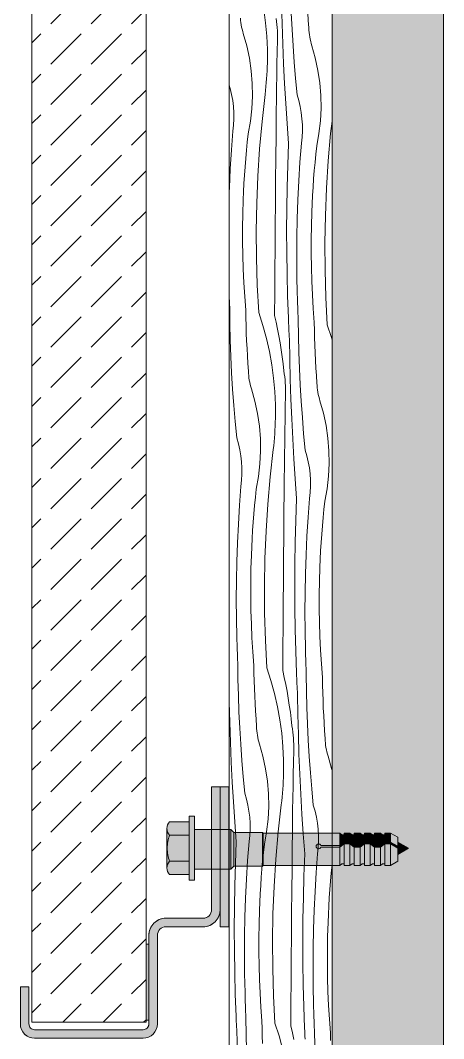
# Model space of a CAD drawing. Header units: millimetres. Extents: x -7826 to 55813, y 465 to 25965.
# Drawn here: x 20769 to 21510, y 6258 to 8039 of the extents above; entities that cross this region are included whole.
import ezdxf

# ---------------------------------------------------------------- set-up
doc = ezdxf.new("R2010")
doc.units = ezdxf.units.MM
for name, color, linetype, lineweight in [('2D - Ogolne2', 251, 'Continuous', 15), ('2D Drafting - General1', 7, 'Continuous', 13), ('2D Drafting - General102', 254, 'Continuous', 13), ('2D Drafting - General121', 255, 'Continuous', 0), ('2D Drafting - General2', 251, 'Continuous', 15), ('2D Drafting - General81', 251, 'Continuous', 20), ('2D Drafting - General82', 9, 'Continuous', 20)]:
    doc.layers.add(name, color=color, linetype=linetype, lineweight=lineweight)

# ---------------------------------------------------------------- blocks, each defined once
blk = doc.blocks.new('*X26')
at = {"layer": '2D Drafting - General81', "linetype": 'Continuous'}
for p, q in [((-77588.7, 56285.6), (-77589.6, 56320.5)), ((-77661.4, 56291.7), (-77661.8, 56295.6)), ((-77621, 56310.9), (-77617.9, 56287.5)), ((-77598.4, 56289.7), (-77599.1, 56295)), ((-77571.3, 56275.5), (-77572.6, 56304.1)), ((-77542.8, 56291.7), (-77543.6, 56305)), ((-77661, 56287.8), (-77661.4, 56291.7)), ((-77660.4, 56283.9), (-77661, 56287.8)), ((-77659.7, 56280), (-77660.4, 56283.9)), ((-77658.8, 56276.1), (-77659.7, 56280)), ((-77617.9, 56287.5), (-77615.7, 56264.1)), ((-77597.8, 56284.3), (-77598.4, 56289.7)), ((-77597.4, 56279), (-77597.8, 56284.3)), ((-77597, 56273.6), (-77597.4, 56279)), ((-77587.6, 56250.7), (-77588.7, 56285.6)), ((-77541.9, 56278.4), (-77542.8, 56291.7)), ((-77541.7, 56274.5), (-77541.9, 56278.4)), ((-77657.8, 56272.3), (-77658.8, 56276.1)), ((-77656.7, 56268.5), (-77657.8, 56272.3)), ((-77650.6, 56247.2), (-77656.7, 56268.5)), ((-77615.7, 56264.1), (-77614.6, 56240.6)), ((-77596.8, 56268.2), (-77597, 56273.6)), ((-77596.8, 56262.8), (-77596.8, 56268.2)), ((-77596.8, 56257.5), (-77596.8, 56262.8)), ((-77569.6, 56247), (-77571.3, 56275.5)), ((-77541.4, 56270.5), (-77541.7, 56274.5)), ((-77540.9, 56266.6), (-77541.4, 56270.5)), ((-77540.3, 56262.7), (-77540.9, 56266.6)), ((-77539.6, 56258.8), (-77540.3, 56262.7)), ((-77538.7, 56255), (-77539.6, 56258.8)), ((-77646, 56225.5), (-77650.6, 56247.2)), ((-77597.3, 56236.6), (-77596.8, 56257.5)), ((-77586.1, 56215.9), (-77587.6, 56250.7)), ((-77567.6, 56218.5), (-77569.6, 56247)), ((-77537.7, 56251.1), (-77538.7, 56255)), ((-77536.6, 56247.4), (-77537.7, 56251.1)), ((-77530.6, 56226), (-77536.6, 56247.4)), ((-77642.8, 56203.6), (-77646, 56225.5)), ((-77614.6, 56240.6), (-77614.6, 56217.1)), ((-77597.7, 56215.7), (-77597.3, 56236.6)), ((-77525.9, 56204.3), (-77530.6, 56226)), ((-77615, 56203.4), (-77614.8, 56210.2)), ((-77614.8, 56210.2), (-77614.6, 56217.1)), ((-77598.1, 56194.8), (-77597.7, 56215.7)), ((-77584.4, 56181), (-77586.1, 56215.9)), ((-77565.2, 56190), (-77567.6, 56218.5)), ((-77641, 56181.4), (-77642.8, 56203.6)), ((-77616.4, 56182.8), (-77615.8, 56189.7)), ((-77615.8, 56189.7), (-77615.4, 56196.5)), ((-77615.4, 56196.5), (-77615, 56203.4)), ((-77598.4, 56173.9), (-77598.1, 56194.8)), ((-77562.5, 56161.6), (-77565.2, 56190)), ((-77522.7, 56182.4), (-77525.9, 56204.3)), ((-77679.5, 56172.4), (-77681.3, 56178.6)), ((-77677.1, 56162), (-77679.5, 56172.4)), ((-77640.7, 56159.3), (-77641, 56181.4)), ((-77617.7, 56169.1), (-77617, 56176)), ((-77617, 56176), (-77616.4, 56182.8)), ((-77598.7, 56153), (-77598.4, 56173.9)), ((-77582.4, 56146.1), (-77584.4, 56181)), ((-77520.9, 56160.3), (-77522.7, 56182.4)), ((-77675.2, 56151.4), (-77677.1, 56162)), ((-77641.8, 56137.1), (-77640.7, 56159.3)), ((-77623.9, 56114.8), (-77618.5, 56162.3)), ((-77618.5, 56162.3), (-77617.7, 56169.1)), ((-77599, 56132.1), (-77598.7, 56153)), ((-77559.4, 56151.3), (-77562.5, 56161.6)), ((-77520.6, 56138.1), (-77520.9, 56160.3)), ((-77674, 56140.8), (-77675.2, 56151.4)), ((-77673.3, 56130.1), (-77674, 56140.8)), ((-77644.3, 56115.1), (-77641.8, 56137.1)), ((-77580.1, 56111.3), (-77582.4, 56146.1)), ((-77557, 56140.8), (-77559.4, 56151.3)), ((-77555.1, 56130.3), (-77557, 56140.8)), ((-77521.7, 56115.9), (-77520.6, 56138.1)), ((-77673.9, 56108.6), (-77673.3, 56119.4)), ((-77673.3, 56119.4), (-77673.3, 56130.1)), ((-77599.2, 56111.2), (-77599, 56132.1)), ((-77553.9, 56119.6), (-77555.1, 56130.3)), ((-77553.2, 56108.9), (-77553.9, 56119.6)), ((-77675, 56098), (-77673.9, 56108.6)), ((-77648.3, 56093.3), (-77644.3, 56115.1)), ((-77628.1, 56067.2), (-77623.9, 56114.8)), ((-77599.4, 56090.3), (-77599.2, 56111.2)), ((-77577.5, 56076.5), (-77580.1, 56111.3)), ((-77553.2, 56098.2), (-77553.2, 56108.9)), ((-77524.2, 56093.9), (-77521.7, 56115.9)), ((-77503.8, 56093.6), (-77501.3, 56115.5)), ((-77677.5, 56065), (-77675, 56098)), ((-77649.8, 56078.8), (-77648.3, 56093.3)), ((-77599.8, 56051), (-77599.4, 56090.3)), ((-77555, 56076.8), (-77553.8, 56087.5)), ((-77553.8, 56087.5), (-77553.2, 56098.2)), ((-77528.2, 56072.1), (-77524.2, 56093.9)), ((-77508, 56046), (-77503.8, 56093.6)), ((-77679.5, 56032), (-77677.5, 56065)), ((-77652.5, 56049.9), (-77651.2, 56064.4)), ((-77651.2, 56064.4), (-77649.8, 56078.8)), ((-77631.1, 56019.4), (-77628.1, 56067.2)), ((-77578.9, 56038.4), (-77577.5, 56076.5)), ((-77557.4, 56043.9), (-77555, 56076.8)), ((-77529.7, 56057.7), (-77528.2, 56072.1)), ((-77653.6, 56035.5), (-77652.5, 56049.9)), ((-77600.1, 56011.6), (-77599.8, 56051)), ((-77531.1, 56043.2), (-77529.7, 56057.7)), ((-77511.1, 55998.3), (-77508, 56046)), ((-77681.1, 55999), (-77679.5, 56032)), ((-77654.6, 56021), (-77653.6, 56035.5)), ((-77580, 56000.2), (-77578.9, 56038.4)), ((-77559.5, 56010.9), (-77557.4, 56043.9)), ((-77533.5, 56014.3), (-77532.4, 56028.8)), ((-77532.4, 56028.8), (-77531.1, 56043.2)), ((-77655.5, 56006.5), (-77654.6, 56021)), ((-77633.1, 55971.7), (-77631.1, 56019.4)), ((-77600.4, 55972.3), (-77600.1, 56011.6)), ((-77561, 55977.9), (-77559.5, 56010.9)), ((-77534.5, 55999.8), (-77533.5, 56014.3)), ((-77681.3, 55991.8), (-77681.1, 55999)), ((-77656.8, 55977.5), (-77656.2, 55992)), ((-77656.2, 55992), (-77655.5, 56006.5)), ((-77580.6, 55962.1), (-77580, 56000.2)), ((-77535.4, 55985.3), (-77534.5, 55999.8)), ((-77513, 55950.5), (-77511.1, 55998.3)), ((-77657.6, 55953.4), (-77656.8, 55977.5)), ((-77562.1, 55944.8), (-77561, 55977.9)), ((-77536.1, 55970.9), (-77535.4, 55985.3)), ((-77633.9, 55923.8), (-77633.1, 55971.7)), ((-77600.8, 55933), (-77600.4, 55972.3)), ((-77580.8, 55923.9), (-77580.6, 55962.1)), ((-77537.5, 55932.2), (-77536.8, 55956.4)), ((-77536.8, 55956.4), (-77536.1, 55970.9)), ((-77657.9, 55929.2), (-77657.6, 55953.4)), ((-77562.8, 55911.8), (-77562.1, 55944.8)), ((-77513.9, 55902.7), (-77513, 55950.5)), ((-77657.9, 55905.1), (-77657.9, 55929.2)), ((-77633.6, 55876), (-77633.9, 55923.8)), ((-77601.1, 55893.6), (-77600.8, 55933)), ((-77580.7, 55885.8), (-77580.8, 55923.9)), ((-77537.9, 55908.1), (-77537.5, 55932.2)), ((-77657.6, 55881), (-77657.9, 55905.1)), ((-77563, 55878.8), (-77562.8, 55911.8)), ((-77537.9, 55883.9), (-77537.9, 55908.1)), ((-77513.6, 55854.9), (-77513.9, 55902.7)), ((-77601.3, 55854.3), (-77601.1, 55893.6)), ((-77580.1, 55847.6), (-77580.7, 55885.8)), ((-77656.8, 55856.8), (-77657.6, 55881)), ((-77632.2, 55828.2), (-77633.6, 55876)), ((-77562.8, 55845.7), (-77563, 55878.8)), ((-77537.5, 55859.8), (-77537.9, 55883.9)), ((-77655.8, 55832.7), (-77656.8, 55856.8)), ((-77601.6, 55814.9), (-77601.3, 55854.3)), ((-77536.8, 55835.6), (-77537.5, 55859.8)), ((-77512.2, 55807.1), (-77513.6, 55854.9)), ((-77654.3, 55808.6), (-77655.8, 55832.7)), ((-77579.1, 55809.5), (-77580.1, 55847.6)), ((-77562.1, 55812.7), (-77562.8, 55845.7)), ((-77535.7, 55811.5), (-77536.8, 55835.6)), ((-77629.7, 55780.5), (-77632.2, 55828.2)), ((-77601.9, 55775.6), (-77601.6, 55814.9)), ((-77681.2, 55806.1), (-77681.3, 55808.5)), ((-77681, 55800.5), (-77681.2, 55806.1)), ((-77680.8, 55795), (-77681, 55800.5)), ((-77652.5, 55784.5), (-77654.3, 55808.6)), ((-77577.7, 55771.3), (-77579.1, 55809.5)), ((-77561.9, 55807.1), (-77562.1, 55812.7)), ((-77561.8, 55801.6), (-77561.9, 55807.1)), ((-77561.6, 55796), (-77561.8, 55801.6)), ((-77561.4, 55790.5), (-77561.6, 55796)), ((-77534.2, 55787.4), (-77535.7, 55811.5)), ((-77509.6, 55759.3), (-77512.2, 55807.1)), ((-77680.5, 55789.5), (-77680.8, 55795)), ((-77680.2, 55760.9), (-77680.5, 55789.5)), ((-77652.2, 55771.2), (-77652.5, 55784.5)), ((-77629.7, 55780.5), (-77622.4, 55758.1)), ((-77561.2, 55784.9), (-77561.4, 55790.5)), ((-77560.9, 55779.4), (-77561.2, 55784.9)), ((-77560.7, 55773.8), (-77560.9, 55779.4)), ((-77532.4, 55763.3), (-77534.2, 55787.4)), ((-77679.5, 55732.3), (-77680.2, 55760.9)), ((-77651.9, 55757.9), (-77652.2, 55771.2)), ((-77601.9, 55775.6), (-77599.2, 55763.6)), ((-77599.2, 55763.6), (-77596.6, 55751.6)), ((-77577.5, 55766.6), (-77577.7, 55771.3)), ((-77577.3, 55762), (-77577.5, 55766.6)), ((-77577.1, 55757.3), (-77577.3, 55762)), ((-77560.5, 55768.3), (-77560.7, 55773.8)), ((-77560.1, 55739.7), (-77560.5, 55768.3)), ((-77532.2, 55750), (-77532.4, 55763.3)), ((-77651.4, 55744.6), (-77651.9, 55757.9)), ((-77650.9, 55731.3), (-77651.4, 55744.6)), ((-77622.4, 55758.1), (-77616.2, 55735.4)), ((-77596.6, 55751.6), (-77594.3, 55739.6)), ((-77576.9, 55752.6), (-77577.1, 55757.3)), ((-77576.7, 55748), (-77576.9, 55752.6)), ((-77576.5, 55743.3), (-77576.7, 55748)), ((-77576.2, 55738.6), (-77576.5, 55743.3)), ((-77531.8, 55736.7), (-77532.2, 55750)), ((-77509.6, 55759.3), (-77502.4, 55736.9)), ((-77678.5, 55703.7), (-77679.5, 55732.3)), ((-77650.2, 55717.9), (-77650.9, 55731.3)), ((-77616.2, 55735.4), (-77611, 55712.5)), ((-77594.3, 55739.6), (-77592.2, 55727.5)), ((-77592.2, 55727.5), (-77590.3, 55715.3)), ((-77576, 55733.9), (-77576.2, 55738.6)), ((-77575.4, 55699), (-77576, 55733.9)), ((-77559.4, 55711.1), (-77560.1, 55739.7)), ((-77531.3, 55723.4), (-77531.8, 55736.7)), ((-77502.4, 55736.9), (-77501.3, 55733.1)), ((-77649.5, 55704.7), (-77650.2, 55717.9)), ((-77611, 55712.5), (-77606.8, 55689.3)), ((-77590.3, 55715.3), (-77588.5, 55703.2)), ((-77558.4, 55682.6), (-77559.4, 55711.1)), ((-77530.8, 55710.1), (-77531.3, 55723.4)), ((-77530.2, 55696.8), (-77530.8, 55710.1)), ((-77677.1, 55675.2), (-77678.5, 55703.7)), ((-77648.7, 55691.4), (-77649.5, 55704.7)), ((-77647.7, 55678.1), (-77648.7, 55691.4)), ((-77606.8, 55689.3), (-77603.6, 55666)), ((-77588.5, 55703.2), (-77587, 55691)), ((-77587, 55691), (-77585.7, 55678.8)), ((-77574.5, 55664.1), (-77575.4, 55699)), ((-77529.4, 55683.5), (-77530.2, 55696.8)), ((-77675.4, 55646.7), (-77677.1, 55675.2)), ((-77647.6, 55674.1), (-77647.7, 55678.1)), ((-77647.2, 55670.2), (-77647.6, 55674.1)), ((-77584.9, 55673.5), (-77585.7, 55678.8)), ((-77584.2, 55668.2), (-77584.9, 55673.5)), ((-77557.1, 55654), (-77558.4, 55682.6)), ((-77528.6, 55670.2), (-77529.4, 55683.5)), ((-77646.8, 55666.3), (-77647.2, 55670.2)), ((-77646.2, 55662.4), (-77646.8, 55666.3)), ((-77645.5, 55658.5), (-77646.2, 55662.4)), ((-77644.6, 55654.6), (-77645.5, 55658.5)), ((-77643.6, 55650.8), (-77644.6, 55654.6)), ((-77603.6, 55666), (-77601.5, 55642.6)), ((-77583.6, 55662.8), (-77584.2, 55668.2)), ((-77583.1, 55657.5), (-77583.6, 55662.8)), ((-77582.8, 55652.1), (-77583.1, 55657.5)), ((-77573.4, 55629.2), (-77574.5, 55664.1)), ((-77555.4, 55625.5), (-77557.1, 55654)), ((-77527.7, 55656.9), (-77528.6, 55670.2)), ((-77527.5, 55653), (-77527.7, 55656.9)), ((-77673.4, 55618.2), (-77675.4, 55646.7)), ((-77642.5, 55647), (-77643.6, 55650.8)), ((-77636.4, 55625.7), (-77642.5, 55647)), ((-77601.5, 55642.6), (-77600.4, 55619.1)), ((-77583.1, 55615.1), (-77582.6, 55636)), ((-77582.6, 55646.7), (-77582.8, 55652.1)), ((-77582.6, 55641.3), (-77582.6, 55646.7)), ((-77582.6, 55636), (-77582.6, 55641.3)), ((-77527.2, 55649), (-77527.5, 55653)), ((-77526.7, 55645.1), (-77527.2, 55649)), ((-77526.1, 55641.2), (-77526.7, 55645.1)), ((-77525.4, 55637.3), (-77526.1, 55641.2)), ((-77524.5, 55633.5), (-77525.4, 55637.3)), ((-77671, 55589.7), (-77673.4, 55618.2)), ((-77631.8, 55604), (-77636.4, 55625.7)), ((-77600.4, 55619.1), (-77600.4, 55595.6)), ((-77571.9, 55594.4), (-77573.4, 55629.2)), ((-77553.3, 55597), (-77555.4, 55625.5)), ((-77523.5, 55629.6), (-77524.5, 55633.5)), ((-77522.4, 55625.9), (-77523.5, 55629.6)), ((-77516.4, 55604.5), (-77522.4, 55625.9)), ((-77628.6, 55582), (-77631.8, 55604)), ((-77583.5, 55594.2), (-77583.1, 55615.1)), ((-77511.7, 55582.8), (-77516.4, 55604.5)), ((-77668.3, 55561.2), (-77671, 55589.7)), ((-77626.8, 55559.9), (-77628.6, 55582)), ((-77601.2, 55575), (-77600.8, 55581.9)), ((-77600.8, 55581.9), (-77600.6, 55588.7)), ((-77600.6, 55588.7), (-77600.4, 55595.6)), ((-77583.8, 55573.3), (-77583.5, 55594.2)), ((-77570.2, 55559.5), (-77571.9, 55594.4)), ((-77551, 55568.5), (-77553.3, 55597)), ((-77508.5, 55560.9), (-77511.7, 55582.8)), ((-77602.2, 55561.3), (-77601.6, 55568.1)), ((-77601.6, 55568.1), (-77601.2, 55575)), ((-77584.2, 55552.4), (-77583.8, 55573.3)), ((-77548.3, 55540), (-77551, 55568.5)), ((-77665.3, 55550.9), (-77668.3, 55561.2)), ((-77662.8, 55540.5), (-77665.3, 55550.9)), ((-77626.5, 55537.8), (-77626.8, 55559.9)), ((-77604.3, 55540.8), (-77603.5, 55547.6)), ((-77603.5, 55547.6), (-77602.8, 55554.5)), ((-77602.8, 55554.5), (-77602.2, 55561.3)), ((-77584.5, 55531.5), (-77584.2, 55552.4)), ((-77568.2, 55524.6), (-77570.2, 55559.5)), ((-77506.7, 55538.8), (-77508.5, 55560.9)), ((-77661, 55529.9), (-77662.8, 55540.5)), ((-77659.7, 55519.3), (-77661, 55529.9)), ((-77627.6, 55515.6), (-77626.5, 55537.8)), ((-77609.6, 55493.3), (-77604.3, 55540.8)), ((-77584.8, 55510.6), (-77584.5, 55531.5)), ((-77545.2, 55529.8), (-77548.3, 55540)), ((-77542.8, 55519.3), (-77545.2, 55529.8)), ((-77506.4, 55516.6), (-77506.7, 55538.8)), ((-77659.1, 55508.6), (-77659.7, 55519.3)), ((-77630.1, 55493.6), (-77627.6, 55515.6)), ((-77585, 55489.7), (-77584.8, 55510.6)), ((-77565.9, 55489.8), (-77568.2, 55524.6)), ((-77540.9, 55508.8), (-77542.8, 55519.3)), ((-77507.5, 55494.4), (-77506.4, 55516.6)), ((-77659.6, 55487.1), (-77659.1, 55497.8)), ((-77659.1, 55497.8), (-77659.1, 55508.6)), ((-77634.1, 55471.8), (-77630.1, 55493.6)), ((-77613.8, 55445.6), (-77609.6, 55493.3)), ((-77539.7, 55498.1), (-77540.9, 55508.8)), ((-77539, 55487.4), (-77539.7, 55498.1)), ((-77510, 55472.4), (-77507.5, 55494.4)), ((-77663.3, 55443.5), (-77660.8, 55476.5)), ((-77660.8, 55476.5), (-77659.6, 55487.1)), ((-77585.2, 55468.8), (-77585, 55489.7)), ((-77563.3, 55455), (-77565.9, 55489.8)), ((-77539.6, 55466), (-77539, 55476.7)), ((-77539, 55476.7), (-77539, 55487.4)), ((-77637, 55442.9), (-77635.6, 55457.3)), ((-77635.6, 55457.3), (-77634.1, 55471.8)), ((-77585.6, 55429.5), (-77585.2, 55468.8)), ((-77540.8, 55455.3), (-77539.6, 55466)), ((-77514, 55450.6), (-77510, 55472.4)), ((-77665.3, 55410.5), (-77663.3, 55443.5)), ((-77638.2, 55428.4), (-77637, 55442.9)), ((-77616.9, 55397.9), (-77613.8, 55445.6)), ((-77564.7, 55416.8), (-77563.3, 55455)), ((-77543.2, 55422.3), (-77540.8, 55455.3)), ((-77515.5, 55436.2), (-77514, 55450.6)), ((-77639.4, 55414), (-77638.2, 55428.4)), ((-77585.9, 55390.1), (-77585.6, 55429.5)), ((-77545.2, 55389.4), (-77543.2, 55422.3)), ((-77518.2, 55407.3), (-77516.9, 55421.7)), ((-77516.9, 55421.7), (-77515.5, 55436.2)), ((-77666.9, 55377.5), (-77665.3, 55410.5)), ((-77640.4, 55399.5), (-77639.4, 55414)), ((-77565.7, 55378.7), (-77564.7, 55416.8)), ((-77519.3, 55392.8), (-77518.2, 55407.3)), ((-77641.3, 55385), (-77640.4, 55399.5)), ((-77618.9, 55350.1), (-77616.9, 55397.9)), ((-77586.2, 55350.8), (-77585.9, 55390.1)), ((-77546.8, 55356.4), (-77545.2, 55389.4)), ((-77520.3, 55378.3), (-77519.3, 55392.8)), ((-77668, 55344.5), (-77666.9, 55377.5)), ((-77642.6, 55356), (-77642, 55370.5)), ((-77642, 55370.5), (-77641.3, 55385)), ((-77566.4, 55340.6), (-77565.7, 55378.7)), ((-77521.2, 55363.8), (-77520.3, 55378.3)), ((-77643.3, 55331.9), (-77642.6, 55356)), ((-77586.5, 55311.4), (-77586.2, 55350.8)), ((-77547.9, 55323.3), (-77546.8, 55356.4)), ((-77521.9, 55349.3), (-77521.2, 55363.8)), ((-77668.7, 55311.5), (-77668, 55344.5)), ((-77619.7, 55302.3), (-77618.9, 55350.1)), ((-77566.6, 55302.4), (-77566.4, 55340.6)), ((-77523.3, 55310.7), (-77522.5, 55334.8)), ((-77522.5, 55334.8), (-77521.9, 55349.3)), ((-77643.7, 55307.7), (-77643.3, 55331.9)), ((-77548.6, 55290.3), (-77547.9, 55323.3)), ((-77668.9, 55278.4), (-77668.7, 55311.5)), ((-77643.7, 55283.6), (-77643.7, 55307.7)), ((-77619.4, 55254.5), (-77619.7, 55302.3)), ((-77586.8, 55272.1), (-77586.5, 55311.4)), ((-77566.4, 55264.2), (-77566.6, 55302.4)), ((-77523.6, 55286.6), (-77523.3, 55310.7)), ((-77643.4, 55259.4), (-77643.7, 55283.6)), ((-77548.8, 55257.2), (-77548.6, 55290.3)), ((-77523.6, 55262.4), (-77523.6, 55286.6)), ((-77668.6, 55245.4), (-77668.9, 55278.4)), ((-77587.1, 55232.8), (-77586.8, 55272.1)), ((-77565.9, 55226.1), (-77566.4, 55264.2)), ((-77523.3, 55238.3), (-77523.6, 55262.4)), ((-77668, 55212.3), (-77668.6, 55245.4)), ((-77642.6, 55235.3), (-77643.4, 55259.4)), ((-77618, 55206.7), (-77619.4, 55254.5)), ((-77548.6, 55224.2), (-77548.8, 55257.2)), ((-77641.5, 55211.2), (-77642.6, 55235.3)), ((-77587.4, 55193.4), (-77587.1, 55232.8)), ((-77564.9, 55187.9), (-77565.9, 55226.1)), ((-77522.6, 55214.1), (-77523.3, 55238.3)), ((-77667.8, 55206.8), (-77668, 55212.3)), ((-77640.1, 55187.1), (-77641.5, 55211.2)), ((-77547.9, 55191.2), (-77548.6, 55224.2)), ((-77521.5, 55190), (-77522.6, 55214.1)), ((-77667.6, 55201.2), (-77667.8, 55206.8)), ((-77667.4, 55195.7), (-77667.6, 55201.2)), ((-77667.2, 55190.1), (-77667.4, 55195.7)), ((-77667, 55184.6), (-77667.2, 55190.1)), ((-77615.5, 55159), (-77618, 55206.7)), ((-77587.7, 55154.1), (-77587.4, 55193.4)), ((-77547.7, 55185.6), (-77547.9, 55191.2)), ((-77520, 55165.9), (-77521.5, 55190)), ((-77666.8, 55179), (-77667, 55184.6)), ((-77666.6, 55173.5), (-77666.8, 55179)), ((-77666.3, 55167.9), (-77666.6, 55173.5)), ((-77638.3, 55163), (-77640.1, 55187.1)), ((-77563.5, 55149.8), (-77564.9, 55187.9)), ((-77547.6, 55180.1), (-77547.7, 55185.6)), ((-77547.4, 55174.5), (-77547.6, 55180.1)), ((-77547.2, 55169), (-77547.4, 55174.5)), ((-77666, 55139.4), (-77666.3, 55167.9)), ((-77638, 55149.7), (-77638.3, 55163)), ((-77615.5, 55159), (-77608.2, 55136.6)), ((-77547, 55163.4), (-77547.2, 55169)), ((-77546.7, 55157.9), (-77547, 55163.4)), ((-77546.5, 55152.3), (-77546.7, 55157.9)), ((-77518.2, 55141.8), (-77520, 55165.9)), ((-77665.3, 55110.8), (-77666, 55139.4)), ((-77637.7, 55136.4), (-77638, 55149.7)), ((-77608.2, 55136.6), (-77602, 55113.9)), ((-77587.7, 55154.1), (-77584.9, 55142.1)), ((-77584.9, 55142.1), (-77582.4, 55130.1)), ((-77563.3, 55145.1), (-77563.5, 55149.8)), ((-77563.1, 55140.5), (-77563.3, 55145.1)), ((-77562.9, 55135.8), (-77563.1, 55140.5)), ((-77546.3, 55146.8), (-77546.5, 55152.3)), ((-77545.9, 55118.2), (-77546.3, 55146.8)), ((-77518, 55128.5), (-77518.2, 55141.8)), ((-77637.2, 55123.1), (-77637.7, 55136.4)), ((-77636.7, 55109.7), (-77637.2, 55123.1)), ((-77582.4, 55130.1), (-77580.1, 55118)), ((-77562.7, 55131.1), (-77562.9, 55135.8)), ((-77562.5, 55126.4), (-77562.7, 55131.1)), ((-77562.2, 55121.8), (-77562.5, 55126.4)), ((-77562, 55117.1), (-77562.2, 55121.8)), ((-77517.6, 55115.2), (-77518, 55128.5)), ((-77681.2, 55098.7), (-77681.3, 55103.5)), ((-77664.3, 55082.2), (-77665.3, 55110.8)), ((-77636, 55096.4), (-77636.7, 55109.7)), ((-77602, 55113.9), (-77596.8, 55091)), ((-77580.1, 55118), (-77578, 55106)), ((-77578, 55106), (-77576.1, 55093.8)), ((-77561.8, 55112.4), (-77562, 55117.1)), ((-77561.2, 55077.5), (-77561.8, 55112.4)), ((-77545.2, 55089.6), (-77545.9, 55118.2)), ((-77517.1, 55101.9), (-77517.6, 55115.2)), ((-77516.6, 55088.6), (-77517.1, 55101.9)), ((-77680.4, 55063.8), (-77681.2, 55098.7)), ((-77635.3, 55083.1), (-77636, 55096.4)), ((-77634.4, 55069.8), (-77635.3, 55083.1)), ((-77596.8, 55091), (-77592.6, 55067.8)), ((-77576.1, 55093.8), (-77574.3, 55081.7)), ((-77544.2, 55061.1), (-77545.2, 55089.6)), ((-77515.9, 55075.3), (-77516.6, 55088.6)), ((-77662.9, 55053.7), (-77664.3, 55082.2)), ((-77633.5, 55056.6), (-77634.4, 55069.8)), ((-77592.6, 55067.8), (-77589.4, 55044.5)), ((-77574.3, 55081.7), (-77572.8, 55069.5)), ((-77572.8, 55069.5), (-77571.5, 55057.3)), ((-77560.3, 55042.6), (-77561.2, 55077.5)), ((-77515.2, 55062), (-77515.9, 55075.3)), ((-77679.2, 55028.9), (-77680.4, 55063.8)), ((-77661.2, 55025.2), (-77662.9, 55053.7)), ((-77633.3, 55052.6), (-77633.5, 55056.6)), ((-77633, 55048.7), (-77633.3, 55052.6)), ((-77632.6, 55044.8), (-77633, 55048.7)), ((-77570.7, 55052), (-77571.5, 55057.3)), ((-77570, 55046.7), (-77570.7, 55052)), ((-77542.9, 55032.5), (-77544.2, 55061.1)), ((-77514.4, 55048.7), (-77515.2, 55062)), ((-77513.4, 55035.4), (-77514.4, 55048.7)), ((-77632, 55040.9), (-77632.6, 55044.8)), ((-77631.3, 55037), (-77632, 55040.9)), ((-77630.4, 55033.1), (-77631.3, 55037)), ((-77629.4, 55029.3), (-77630.4, 55033.1)), ((-77589.4, 55044.5), (-77587.3, 55021.1)), ((-77569.4, 55041.3), (-77570, 55046.7)), ((-77568.9, 55036), (-77569.4, 55041.3)), ((-77568.6, 55030.6), (-77568.9, 55036)), ((-77568.4, 55025.2), (-77568.6, 55030.6)), ((-77559.2, 55007.7), (-77560.3, 55042.6)), ((-77541.2, 55004), (-77542.9, 55032.5)), ((-77513.3, 55031.4), (-77513.4, 55035.4)), ((-77513, 55027.5), (-77513.3, 55031.4)), ((-77677.8, 54994), (-77679.2, 55028.9)), ((-77659.2, 54996.6), (-77661.2, 55025.2)), ((-77628.3, 55025.5), (-77629.4, 55029.3)), ((-77622.2, 55004.2), (-77628.3, 55025.5)), ((-77587.3, 55021.1), (-77586.2, 54997.6)), ((-77568.8, 54993.6), (-77568.4, 55014.4)), ((-77568.3, 55019.8), (-77568.4, 55025.2)), ((-77568.4, 55014.4), (-77568.3, 55019.8)), ((-77512.5, 55023.6), (-77513, 55027.5)), ((-77511.9, 55019.7), (-77512.5, 55023.6)), ((-77511.2, 55015.8), (-77511.9, 55019.7)), ((-77510.3, 55011.9), (-77511.2, 55015.8)), ((-77509.3, 55008.1), (-77510.3, 55011.9)), ((-77676, 54959.1), (-77677.8, 54994)), ((-77656.8, 54968.2), (-77659.2, 54996.6)), ((-77617.6, 54982.5), (-77622.2, 55004.2)), ((-77586.2, 54997.6), (-77586.2, 54974.1)), ((-77557.7, 54972.8), (-77559.2, 55007.7)), ((-77539.1, 54975.5), (-77541.2, 55004)), ((-77508.2, 55004.3), (-77509.3, 55008.1)), ((-77502.2, 54983), (-77508.2, 55004.3)), ((-77614.4, 54960.5), (-77617.6, 54982.5)), ((-77569.3, 54972.7), (-77568.8, 54993.6)), ((-77501.3, 54979.1), (-77502.2, 54983)), ((-77674, 54924.3), (-77676, 54959.1)), ((-77654.1, 54939.7), (-77656.8, 54968.2)), ((-77612.6, 54938.4), (-77614.4, 54960.5)), ((-77587, 54953.5), (-77586.6, 54960.4)), ((-77586.6, 54960.4), (-77586.3, 54967.2)), ((-77586.3, 54967.2), (-77586.2, 54974.1)), ((-77569.6, 54951.8), (-77569.3, 54972.7)), ((-77556, 54938), (-77557.7, 54972.8)), ((-77536.8, 54947), (-77539.1, 54975.5)), ((-77588, 54939.8), (-77587.4, 54946.6)), ((-77587.4, 54946.6), (-77587, 54953.5)), ((-77570, 54930.9), (-77569.6, 54951.8)), ((-77534.1, 54918.5), (-77536.8, 54947)), ((-77671.7, 54889.5), (-77674, 54924.3)), ((-77651.1, 54929.4), (-77654.1, 54939.7)), ((-77648.6, 54919), (-77651.1, 54929.4)), ((-77612.2, 54916.3), (-77612.6, 54938.4)), ((-77590.1, 54919.3), (-77589.3, 54926.1)), ((-77589.3, 54926.1), (-77588.6, 54932.9)), ((-77588.6, 54932.9), (-77588, 54939.8)), ((-77570.3, 54910), (-77570, 54930.9)), ((-77554, 54903.1), (-77556, 54938)), ((-77646.8, 54908.4), (-77648.6, 54919)), ((-77645.5, 54897.8), (-77646.8, 54908.4)), ((-77613.3, 54894.1), (-77612.2, 54916.3)), ((-77595.4, 54871.8), (-77590.1, 54919.3)), ((-77570.6, 54889.1), (-77570.3, 54910)), ((-77531, 54908.3), (-77534.1, 54918.5)), ((-77528.6, 54897.8), (-77531, 54908.3)), ((-77669.1, 54854.6), (-77671.7, 54889.5)), ((-77644.9, 54887.1), (-77645.5, 54897.8)), ((-77644.9, 54876.3), (-77644.9, 54887.1)), ((-77615.9, 54872.1), (-77613.3, 54894.1)), ((-77570.8, 54868.2), (-77570.6, 54889.1)), ((-77551.6, 54868.3), (-77554, 54903.1)), ((-77526.7, 54887.2), (-77528.6, 54897.8)), ((-77525.5, 54876.6), (-77526.7, 54887.2)), ((-77645.4, 54865.6), (-77644.9, 54876.3)), ((-77619.8, 54850.2), (-77615.9, 54872.1)), ((-77599.6, 54824.1), (-77595.4, 54871.8)), ((-77524.8, 54865.9), (-77525.5, 54876.6)), ((-77670.6, 54816.5), (-77669.1, 54854.6)), ((-77649.1, 54822), (-77646.6, 54855)), ((-77646.6, 54855), (-77645.4, 54865.6)), ((-77571, 54847.3), (-77570.8, 54868.2)), ((-77549.1, 54833.5), (-77551.6, 54868.3)), ((-77525.4, 54844.5), (-77524.8, 54855.2)), ((-77524.8, 54855.2), (-77524.8, 54865.9)), ((-77622.8, 54821.4), (-77621.4, 54835.8)), ((-77621.4, 54835.8), (-77619.8, 54850.2)), ((-77571.4, 54808), (-77571, 54847.3)), ((-77529, 54800.8), (-77526.6, 54833.8)), ((-77526.6, 54833.8), (-77525.4, 54844.5)), ((-77671.6, 54778.4), (-77670.6, 54816.5)), ((-77651.1, 54789), (-77649.1, 54822)), ((-77624, 54806.9), (-77622.8, 54821.4)), ((-77602.7, 54776.4), (-77599.6, 54824.1)), ((-77550.5, 54795.3), (-77549.1, 54833.5)), ((-77625.2, 54792.5), (-77624, 54806.9)), ((-77571.7, 54768.6), (-77571.4, 54808)), ((-77531, 54767.9), (-77529, 54800.8)), ((-77504, 54785.7), (-77502.7, 54800.2)), ((-77502.7, 54800.2), (-77501.3, 54814.3)), ((-77652.7, 54756), (-77651.1, 54789)), ((-77626.2, 54778), (-77625.2, 54792.5)), ((-77551.5, 54757.2), (-77550.5, 54795.3)), ((-77505.1, 54771.3), (-77504, 54785.7)), ((-77672.2, 54740.2), (-77671.6, 54778.4)), ((-77627.8, 54749), (-77627, 54763.5)), ((-77627, 54763.5), (-77626.2, 54778)), ((-77604.7, 54728.6), (-77602.7, 54776.4)), ((-77572, 54729.3), (-77571.7, 54768.6)), ((-77532.6, 54734.8), (-77531, 54767.9)), ((-77506.1, 54756.8), (-77505.1, 54771.3)), ((-77653.8, 54723), (-77652.7, 54756)), ((-77628.4, 54734.5), (-77627.8, 54749)), ((-77552.2, 54719), (-77551.5, 54757.2)), ((-77507, 54742.3), (-77506.1, 54756.8)), ((-77672.5, 54702.1), (-77672.2, 54740.2)), ((-77629.1, 54710.4), (-77628.4, 54734.5)), ((-77605.5, 54680.8), (-77604.7, 54728.6)), ((-77572.3, 54689.9), (-77572, 54729.3)), ((-77533.7, 54701.8), (-77532.6, 54734.8)), ((-77508.3, 54713.3), (-77507.7, 54727.8)), ((-77507.7, 54727.8), (-77507, 54742.3)), ((-77654.4, 54689.9), (-77653.8, 54723)), ((-77629.5, 54686.2), (-77629.1, 54710.4)), ((-77552.4, 54680.9), (-77552.2, 54719)), ((-77509.1, 54689.2), (-77508.3, 54713.3)), ((-77672.3, 54663.9), (-77672.5, 54702.1)), ((-77534.4, 54668.8), (-77533.7, 54701.8)), ((-77654.7, 54656.9), (-77654.4, 54689.9)), ((-77629.5, 54662.1), (-77629.5, 54686.2)), ((-77605.2, 54633), (-77605.5, 54680.8)), ((-77572.6, 54650.6), (-77572.3, 54689.9)), ((-77552.2, 54642.7), (-77552.4, 54680.9)), ((-77509.4, 54665.1), (-77509.1, 54689.2)), ((-77671.7, 54625.7), (-77672.3, 54663.9)), ((-77654.4, 54623.9), (-77654.7, 54656.9)), ((-77629.1, 54637.9), (-77629.5, 54662.1)), ((-77534.6, 54635.7), (-77534.4, 54668.8)), ((-77509.4, 54640.9), (-77509.4, 54665.1)), ((-77628.4, 54613.8), (-77629.1, 54637.9)), ((-77572.9, 54611.2), (-77572.6, 54650.6)), ((-77551.7, 54604.6), (-77552.2, 54642.7)), ((-77509.1, 54616.8), (-77509.4, 54640.9)), ((-77670.7, 54587.6), (-77671.7, 54625.7)), ((-77653.7, 54590.8), (-77654.4, 54623.9)), ((-77603.8, 54585.2), (-77605.2, 54633)), ((-77534.4, 54602.7), (-77534.6, 54635.7)), ((-77627.3, 54589.7), (-77628.4, 54613.8)), ((-77573.2, 54571.9), (-77572.9, 54611.2)), ((-77550.7, 54566.4), (-77551.7, 54604.6)), ((-77533.7, 54569.6), (-77534.4, 54602.7)), ((-77508.4, 54592.6), (-77509.1, 54616.8)), ((-77669.4, 54549.5), (-77670.7, 54587.6)), ((-77653.6, 54585.3), (-77653.7, 54590.8)), ((-77653.4, 54579.7), (-77653.6, 54585.3)), ((-77625.9, 54565.6), (-77627.3, 54589.7)), ((-77601.2, 54537.5), (-77603.8, 54585.2)), ((-77507.3, 54568.5), (-77508.4, 54592.6)), ((-77653.2, 54574.2), (-77653.4, 54579.7)), ((-77653, 54568.6), (-77653.2, 54574.2)), ((-77652.8, 54563.1), (-77653, 54568.6)), ((-77573.4, 54532.6), (-77573.2, 54571.9)), ((-77549.3, 54528.3), (-77550.7, 54566.4)), ((-77533.5, 54564.1), (-77533.7, 54569.6)), ((-77505.8, 54544.4), (-77507.3, 54568.5)), ((-77669.2, 54544.8), (-77669.4, 54549.5)), ((-77652.6, 54557.5), (-77652.8, 54563.1)), ((-77652.4, 54552), (-77652.6, 54557.5)), ((-77652.1, 54546.4), (-77652.4, 54552)), ((-77624.1, 54541.5), (-77625.9, 54565.6)), ((-77533.3, 54558.5), (-77533.5, 54564.1)), ((-77533.2, 54553), (-77533.3, 54558.5)), ((-77533, 54547.4), (-77533.2, 54553)), ((-77669, 54540.1), (-77669.2, 54544.8)), ((-77668.8, 54535.5), (-77669, 54540.1)), ((-77668.5, 54530.8), (-77668.8, 54535.5)), ((-77668.3, 54526.1), (-77668.5, 54530.8)), ((-77651.8, 54517.9), (-77652.1, 54546.4)), ((-77623.8, 54528.2), (-77624.1, 54541.5)), ((-77601.2, 54537.5), (-77594, 54515.1)), ((-77573.4, 54532.6), (-77570.7, 54520.6)), ((-77532.7, 54541.9), (-77533, 54547.4)), ((-77532.5, 54536.4), (-77532.7, 54541.9)), ((-77532.3, 54530.8), (-77532.5, 54536.4)), ((-77532, 54525.3), (-77532.3, 54530.8)), ((-77504, 54520.3), (-77505.8, 54544.4)), ((-77668.1, 54521.4), (-77668.3, 54526.1)), ((-77667.9, 54516.8), (-77668.1, 54521.4)), ((-77667.6, 54512.1), (-77667.9, 54516.8)), ((-77651.1, 54489.3), (-77651.8, 54517.9)), ((-77623.4, 54514.9), (-77623.8, 54528.2)), ((-77623, 54501.5), (-77623.4, 54514.9)), ((-77594, 54515.1), (-77587.8, 54492.4)), ((-77570.7, 54520.6), (-77568.2, 54508.6)), ((-77549.1, 54523.6), (-77549.3, 54528.3)), ((-77548.9, 54519), (-77549.1, 54523.6)), ((-77548.7, 54514.3), (-77548.9, 54519)), ((-77548.5, 54509.6), (-77548.7, 54514.3)), ((-77531.7, 54496.7), (-77532, 54525.3)), ((-77503.7, 54507), (-77504, 54520.3)), ((-77667, 54477.2), (-77667.6, 54512.1))]:
    blk.add_line(p, q, dxfattribs=at)
blk = doc.blocks.new('Wype_nienie_27')
at = {"layer": '2D Drafting - General2', "linetype": 'Continuous'}
for p, q in [((-77681.3, 67937), (-77681.3, 53283.6)), ((-77501.3, 53283.6), (-77501.3, 67937))]:
    blk.add_line(p, q, dxfattribs=at)
at = {"layer": '2D Drafting - General81', "linetype": 'Continuous'}
blk.add_blockref('*X26', (0, 0), dxfattribs=at)

msp = doc.modelspace()

# ---------------------------------------------------------------- hatches: boundary and pattern name
at = {"layer": '2D Drafting - General102', "linetype": 'Continuous'}
for points in [[(21118.62, 6623.7), (21118.62, 6698.21), (21103.62, 6698.21), (21103.62, 6623.7)], [(20768.63, 6348.21), (20768.63, 6283.21, 0.4142136), (20793.63, 6258.21), (20983.63, 6258.21, 0.4142136), (21008.63, 6283.21), (21008.63, 6438.21, -0.4142136), (21023.63, 6453.21), (21088.62, 6453.21, 0.4142136), (21118.62, 6483.21), (21118.62, 6554.03), (21103.62, 6554.03), (21103.62, 6483.21, -0.4142136), (21088.62, 6468.21), (21023.63, 6468.21, 0.4142136), (20993.63, 6438.21), (20993.63, 6283.21, -0.4142136), (20983.63, 6273.21), (20793.63, 6273.21, -0.4142136), (20783.63, 6283.21), (20783.63, 6348.21)]]:
    msp.add_hatch(color=256, dxfattribs=at).paths.add_polyline_path(points, flags=0)
at = {"layer": '2D Drafting - General121', "linetype": 'Continuous'}
for points in [[(21073.62, 6590.71), (21073.62, 6534.79), (21064.3, 6534.79), (21064.3, 6590.71), (21064.3, 6646.63), (21073.62, 6646.63)], [(21064.3, 6613.62), (21030.12, 6613.62, -0.4195601), (21030.12, 6636.92), (21064.3, 6636.92)], [(21025.85, 6590.71, 0.092424), (21030.12, 6567.8, 0.201281), (21025.23, 6556.15), (21025.23, 6625.27, 0.201281), (21030.12, 6613.62, 0.092424)], [(21064.3, 6567.8), (21030.12, 6567.8, -0.092424), (21025.85, 6590.71, -0.092424), (21030.12, 6613.62), (21064.3, 6613.62), (21064.3, 6590.71)], [(21073.62, 6554.03), (21073.62, 6590.71), (21073.62, 6623.7), (21133.62, 6623.7), (21133.62, 6587.78), (21133.62, 6554.03)], [(21133.62, 6554.03), (21073.62, 6554.03), (21073.62, 6590.71), (21073.62, 6623.7), (21133.62, 6623.7), (21133.62, 6586.83)], [(21133.62, 6554.13), (21133.62, 6586.83), (21133.62, 6611.19), (21133.62, 6623.7), (21137.13, 6623.7), (21137.13, 6615.56), (21137.13, 6554.13)], [(21137.13, 6554.13), (21137.13, 6623.7), (21137.3, 6623.7), (21142.72, 6618.29), (21142.72, 6559.54), (21137.3, 6554.13)], [(21142.72, 6559.45), (21142.72, 6618.29), (21192.46, 6618.29), (21192.46, 6559.45)], [(21192.46, 6559.45), (21192.46, 6618.29), (21193.71, 6617.05), (21193.71, 6560.69)], [(21193.71, 6560.69), (21193.71, 6617.05), (21328.12, 6617.05), (21328.12, 6595.39), (21294.82, 6595.39, 5.4750432), (21294.82, 6592.43), (21328.12, 6592.43), (21328.12, 6560.69)], [(21335.57, 6614.09), (21335.57, 6601.14), (21328.12, 6595.39), (21328.12, 6617.05), (21331.87, 6614.09)], [(21345.92, 6617.05), (21345.92, 6601.14), (21335.57, 6601.14), (21335.57, 6617.05)], [(21353.36, 6614.09), (21353.36, 6595.39), (21345.92, 6601.14), (21345.92, 6617.05), (21349.66, 6614.09)], [(21363.72, 6617.05), (21363.72, 6595.39), (21353.36, 6595.39), (21353.36, 6617.05)], [(21363.72, 6595.39), (21363.72, 6617.05), (21367.46, 6614.09), (21371.16, 6614.09), (21371.16, 6601.14)], [(21381.51, 6617.05), (21381.51, 6601.14), (21371.16, 6601.14), (21371.16, 6617.05)], [(21388.96, 6614.09), (21388.96, 6595.39), (21381.51, 6601.14), (21381.51, 6617.05), (21385.26, 6614.09)], [(21399.31, 6617.05), (21399.31, 6595.39), (21388.96, 6595.39), (21388.96, 6617.05)], [(21406.75, 6614.09), (21406.75, 6601.14), (21399.31, 6595.39), (21399.31, 6617.05), (21403.05, 6614.09)], [(21406.75, 6601.14), (21406.75, 6617.05), (21417.11, 6617.05), (21417.11, 6601.14)], [(21429.49, 6593.99), (21417.11, 6601.14), (21417.11, 6617.05), (21429.49, 6609.9)], [(21328.12, 6592.43), (21294.82, 6592.43, -5.4750432), (21294.82, 6595.39), (21328.12, 6595.39)], [(21328.12, 6595.39), (21335.57, 6601.14), (21335.57, 6598.18), (21328.12, 6592.43)], [(21335.57, 6563.65), (21331.87, 6563.65), (21328.12, 6560.69), (21328.12, 6592.43), (21335.57, 6598.18)], [(21335.57, 6601.14), (21345.92, 6601.14), (21345.92, 6598.18), (21335.57, 6598.18)], [(21335.57, 6560.69), (21335.57, 6598.18), (21345.92, 6598.18), (21345.92, 6560.69)], [(21353.36, 6592.43), (21345.92, 6598.18), (21345.92, 6601.14), (21353.36, 6595.39)], [(21353.36, 6563.65), (21349.66, 6563.65), (21345.92, 6560.69), (21345.92, 6598.18), (21353.36, 6592.43)], [(21353.36, 6595.39), (21363.72, 6595.39), (21363.72, 6592.43), (21353.36, 6592.43)], [(21353.36, 6560.69), (21353.36, 6592.43), (21363.72, 6592.43), (21363.72, 6560.69)], [(21371.16, 6598.18), (21363.72, 6592.43), (21363.72, 6595.39), (21371.16, 6601.14)], [(21371.16, 6563.65), (21367.46, 6563.65), (21363.72, 6560.69), (21363.72, 6592.43), (21371.16, 6598.18)], [(21381.51, 6598.18), (21371.16, 6598.18), (21371.16, 6601.14), (21381.51, 6601.14)], [(21381.51, 6560.69), (21371.16, 6560.69), (21371.16, 6598.18), (21381.51, 6598.18)], [(21388.96, 6592.43), (21381.51, 6598.18), (21381.51, 6601.14), (21388.96, 6595.39)], [(21388.96, 6563.65), (21385.26, 6563.65), (21381.51, 6560.69), (21381.51, 6598.18), (21388.96, 6592.43)], [(21388.96, 6595.39), (21399.31, 6595.39), (21399.31, 6592.43), (21388.96, 6592.43)], [(21399.31, 6560.69), (21388.96, 6560.69), (21388.96, 6592.43), (21399.31, 6592.43)], [(21399.31, 6595.39), (21406.75, 6601.14), (21406.75, 6598.18), (21399.31, 6592.43)], [(21406.75, 6563.65), (21403.05, 6563.65), (21399.31, 6560.69), (21399.31, 6592.43), (21406.75, 6598.18)], [(21406.75, 6601.14), (21417.11, 6601.14), (21417.11, 6598.18), (21406.75, 6598.18)], [(21406.75, 6560.69), (21406.75, 6598.18), (21417.11, 6598.18), (21417.11, 6560.69)], [(21429.49, 6591.03), (21417.11, 6598.18), (21417.11, 6601.14), (21429.49, 6593.99)], [(21429.49, 6567.84), (21417.11, 6560.69), (21417.11, 6598.18), (21429.49, 6591.03)], [(21448.22, 6590.61), (21429.49, 6579.8), (21429.49, 6601.43)], [(21064.3, 6544.5), (21030.12, 6544.5, -0.4195601), (21030.12, 6567.8), (21064.3, 6567.8)]]:
    msp.add_hatch(color=256, dxfattribs=at).paths.add_polyline_path(points, flags=0)
at = {"layer": '2D Drafting - General81', "linetype": 'Continuous'}
h = msp.add_hatch(dxfattribs=at)
h.set_pattern_fill('SOLID___DASHED', color=256, style=0, pattern_type=2)
h.set_pattern_definition([(45, (98815.82, -48252.71), (-70.71068, 70.71068), []), (45, (98780.46, -48217.35), (-70.71068, 70.71068), [75, -25])])
h.paths.add_polyline_path([(21314.49, 5030.87), (21510.03, 5030.87), (21510.03, 19684.29), (21314.49, 19684.29)], flags=0)
h = msp.add_hatch(dxfattribs=at)
h.set_pattern_fill('BETON', color=256, style=0, pattern_type=2)
h.set_pattern_definition([(45, (98815.82, -48252.71), (-70.71068, 70.71068), [75, -25]), (45, (98815.82, -48182), (-70.71068, 70.71068), [75, -25])])
h.paths.add_polyline_path([(20788.72, 12256.08), (20988.72, 12256.08), (20988.72, 6286.08), (20788.72, 6286.08)], flags=0)
msp.add_hatch(color=256, dxfattribs=at).paths.add_polyline_path([(20988.72, 6422.55), (20993.63, 6422.55), (20993.63, 6289.75), (20988.72, 6289.75)], flags=0)
at = {"layer": '2D Drafting - General82', "linetype": 'Continuous'}
for points in [[(21118.62, 6623.7), (21133.62, 6623.7), (21133.62, 6698.21), (21118.62, 6698.21)], [(21118.62, 6453.21), (21133.62, 6453.21), (21133.62, 6554.03), (21118.62, 6554.03)]]:
    msp.add_hatch(color=256, dxfattribs=at).paths.add_polyline_path(points, flags=0)

# ---------------------------------------------------------------- linework, layer by layer
at = {"layer": '2D - Ogolne2', "linetype": 'Continuous'}
for p, q in [((21133.62, 6623.7), (21133.62, 6586.83)), ((21137.3, 6623.7), (21133.62, 6623.7)), ((21142.72, 6618.29), (21137.3, 6623.7)), ((21192.46, 6618.29), (21142.72, 6618.29)), ((21142.72, 6618.29), (21142.72, 6559.45)), ((21193.71, 6617.05), (21192.46, 6618.29)), ((21192.46, 6618.29), (21192.46, 6559.45)), ((21193.71, 6560.69), (21193.71, 6617.05)), ((21328.12, 6617.05), (21193.71, 6617.05)), ((21331.87, 6614.09), (21328.12, 6617.05)), ((21328.12, 6617.05), (21328.12, 6560.69)), ((21335.57, 6614.09), (21331.87, 6614.09)), ((21335.57, 6617.05), (21335.57, 6614.09)), ((21345.92, 6617.05), (21335.57, 6617.05)), ((21335.57, 6617.05), (21335.57, 6560.69)), ((21349.66, 6614.09), (21345.92, 6617.05)), ((21345.92, 6617.05), (21345.92, 6560.69)), ((21353.36, 6614.09), (21349.66, 6614.09)), ((21353.36, 6617.05), (21353.36, 6614.09)), ((21363.72, 6617.05), (21353.36, 6617.05)), ((21353.36, 6617.05), (21353.36, 6560.69)), ((21367.46, 6614.09), (21363.72, 6617.05)), ((21363.72, 6617.05), (21363.72, 6560.69)), ((21371.16, 6614.09), (21367.46, 6614.09)), ((21371.16, 6617.05), (21371.16, 6614.09)), ((21381.51, 6617.05), (21371.16, 6617.05)), ((21371.16, 6617.05), (21371.16, 6560.69)), ((21385.26, 6614.09), (21381.51, 6617.05)), ((21381.51, 6617.05), (21381.51, 6560.69)), ((21388.96, 6614.09), (21385.26, 6614.09)), ((21388.96, 6617.05), (21388.96, 6614.09)), ((21399.31, 6617.05), (21388.96, 6617.05)), ((21388.96, 6617.05), (21388.96, 6560.69)), ((21403.05, 6614.09), (21399.31, 6617.05)), ((21399.31, 6617.05), (21399.31, 6560.69)), ((21406.75, 6614.09), (21403.05, 6614.09)), ((21406.75, 6617.05), (21406.75, 6560.69)), ((21417.11, 6617.05), (21406.75, 6617.05)), ((21429.49, 6609.9), (21417.11, 6617.05)), ((21417.11, 6617.05), (21417.11, 6560.69)), ((21429.49, 6609.9), (21429.49, 6567.84)), ((21328.12, 6595.39), (21294.82, 6595.39)), ((21328.12, 6592.43), (21294.82, 6592.43)), ((21335.57, 6601.14), (21328.12, 6595.39)), ((21335.57, 6598.18), (21328.12, 6592.43)), ((21345.92, 6601.14), (21335.57, 6601.14)), ((21345.92, 6598.18), (21335.57, 6598.18)), ((21353.36, 6595.39), (21345.92, 6601.14)), ((21353.36, 6592.43), (21345.92, 6598.18)), ((21363.72, 6595.39), (21353.36, 6595.39)), ((21363.72, 6592.43), (21353.36, 6592.43)), ((21371.16, 6601.14), (21363.72, 6595.39)), ((21371.16, 6598.18), (21363.72, 6592.43)), ((21381.51, 6601.14), (21371.16, 6601.14)), ((21381.51, 6598.18), (21371.16, 6598.18)), ((21388.96, 6595.39), (21381.51, 6601.14)), ((21388.96, 6592.43), (21381.51, 6598.18)), ((21399.31, 6595.39), (21388.96, 6595.39)), ((21399.31, 6592.43), (21388.96, 6592.43)), ((21406.75, 6601.14), (21399.31, 6595.39)), ((21406.75, 6598.18), (21399.31, 6592.43)), ((21417.11, 6601.14), (21406.75, 6601.14)), ((21417.11, 6598.18), (21406.75, 6598.18)), ((21429.49, 6593.99), (21417.11, 6601.14)), ((21429.49, 6591.03), (21417.11, 6598.18)), ((21429.49, 6601.43), (21448.22, 6590.61)), ((21133.62, 6554.13), (21133.62, 6587.88)), ((21133.62, 6554.03), (21133.62, 6587.78)), ((21429.49, 6579.8), (21448.22, 6590.61)), ((21142.72, 6559.54), (21137.3, 6554.13)), ((21142.72, 6559.45), (21137.3, 6554.03)), ((21192.46, 6559.45), (21142.72, 6559.45)), ((21193.71, 6560.69), (21192.46, 6559.45)), ((21328.12, 6560.69), (21193.71, 6560.69)), ((21331.87, 6563.65), (21328.12, 6560.69)), ((21335.57, 6563.65), (21331.87, 6563.65)), ((21335.57, 6560.69), (21335.57, 6563.65)), ((21345.92, 6560.69), (21335.57, 6560.69)), ((21349.66, 6563.65), (21345.92, 6560.69)), ((21353.36, 6563.65), (21349.66, 6563.65)), ((21353.36, 6560.69), (21353.36, 6563.65)), ((21363.72, 6560.69), (21353.36, 6560.69)), ((21367.46, 6563.65), (21363.72, 6560.69)), ((21371.16, 6563.65), (21367.46, 6563.65)), ((21371.16, 6560.69), (21371.16, 6563.65)), ((21381.51, 6560.69), (21371.16, 6560.69)), ((21385.26, 6563.65), (21381.51, 6560.69)), ((21388.96, 6563.65), (21385.26, 6563.65)), ((21388.96, 6560.69), (21388.96, 6563.65)), ((21399.31, 6560.69), (21388.96, 6560.69)), ((21403.05, 6563.65), (21399.31, 6560.69)), ((21406.75, 6563.65), (21403.05, 6563.65)), ((21417.11, 6560.69), (21406.75, 6560.69)), ((21429.49, 6567.84), (21417.11, 6560.69)), ((21137.3, 6554.13), (21133.62, 6554.13)), ((21137.3, 6554.03), (21133.62, 6554.03))]:
    msp.add_line(p, q, dxfattribs=at)
msp.add_arc((21290.9, 6593.91), 4.18, 20.70161, 339.29839, dxfattribs=at)
at = {"layer": '2D Drafting - General1', "linetype": 'Continuous', "flags": 128}
for points in [[(21118.62, 6623.7), (21133.62, 6623.7), (21133.62, 6698.21), (21118.62, 6698.21)], [(21118.62, 6453.21), (21133.62, 6453.21), (21133.62, 6554.03), (21118.62, 6554.03)]]:
    msp.add_lwpolyline(points, close=True, dxfattribs=at)
at = {"layer": '2D Drafting - General2', "linetype": 'Continuous'}
for p, q in [((21118.62, 6698.21), (21103.62, 6698.21)), ((21103.62, 6698.21), (21103.62, 6483.21)), ((21118.62, 6698.21), (21118.62, 6453.21)), ((21118.62, 6698.21), (21133.62, 6698.21)), ((21118.62, 6698.21), (21118.62, 6483.21)), ((21064.3, 6646.63), (21073.62, 6646.63)), ((21064.3, 6590.71), (21064.3, 6646.63)), ((21073.62, 6646.63), (21073.62, 6590.71)), ((21030.12, 6636.92), (21064.3, 6636.92)), ((21025.23, 6556.15), (21025.23, 6625.27)), ((21030.12, 6613.62), (21064.3, 6613.62)), ((21073.62, 6623.7), (21133.62, 6623.7)), ((21064.3, 6590.71), (21064.3, 6534.79)), ((21073.62, 6534.79), (21073.62, 6590.71)), ((21030.12, 6567.8), (21064.3, 6567.8)), ((21030.12, 6544.5), (21064.3, 6544.5)), ((21073.62, 6554.03), (21133.62, 6554.03)), ((21064.3, 6534.79), (21073.62, 6534.79)), ((21088.62, 6468.21), (21023.63, 6468.21)), ((21088.62, 6453.21), (21023.63, 6453.21)), ((21118.62, 6453.21), (21133.62, 6453.21)), ((20993.63, 6438.21), (20993.63, 6283.21)), ((21008.63, 6438.21), (21008.63, 6283.21)), ((20768.63, 6348.21), (20768.63, 6283.21)), ((20783.63, 6348.21), (20783.63, 6283.21)), ((20983.63, 6273.21), (20793.63, 6273.21)), ((20983.63, 6258.21), (20793.63, 6258.21)), ((20983.63, 6258.21), (20793.63, 6258.21))]:
    msp.add_line(p, q, dxfattribs=at)
at = {"layer": '2D Drafting - General2', "linetype": 'Continuous', "flags": 128}
for points in [[(21314.49, 5030.87), (21510.03, 5030.87), (21510.03, 19684.29), (21314.49, 19684.29)], [(20788.72, 12256.08), (20988.72, 12256.08), (20988.72, 6286.08), (20788.72, 6286.08)], [(21118.62, 6623.7), (21118.62, 6698.21), (21103.62, 6698.21), (21103.62, 6623.7)], [(21073.62, 6590.71), (21073.62, 6534.79), (21064.3, 6534.79), (21064.3, 6590.71), (21064.3, 6646.63), (21073.62, 6646.63)], [(21073.62, 6554.03), (21073.62, 6590.71), (21073.62, 6623.7), (21133.62, 6623.7), (21133.62, 6587.78), (21133.62, 6554.03)], [(21133.62, 6554.03), (21073.62, 6554.03), (21073.62, 6590.71), (21073.62, 6623.7), (21133.62, 6623.7), (21133.62, 6586.83)], [(21133.62, 6554.13), (21133.62, 6586.83), (21133.62, 6611.19), (21133.62, 6623.7), (21137.13, 6623.7), (21137.13, 6615.56), (21137.13, 6554.13)], [(21137.13, 6554.13), (21137.13, 6623.7), (21137.3, 6623.7), (21142.72, 6618.29), (21142.72, 6559.54), (21137.3, 6554.13)], [(21142.72, 6559.45), (21142.72, 6618.29), (21192.46, 6618.29), (21192.46, 6559.45)], [(21192.46, 6559.45), (21192.46, 6618.29), (21193.71, 6617.05), (21193.71, 6560.69)], [(21335.57, 6614.09), (21335.57, 6601.14), (21328.12, 6595.39), (21328.12, 6617.05), (21331.87, 6614.09)], [(21345.92, 6617.05), (21345.92, 6601.14), (21335.57, 6601.14), (21335.57, 6617.05)], [(21353.36, 6614.09), (21353.36, 6595.39), (21345.92, 6601.14), (21345.92, 6617.05), (21349.66, 6614.09)], [(21363.72, 6617.05), (21363.72, 6595.39), (21353.36, 6595.39), (21353.36, 6617.05)], [(21363.72, 6595.39), (21363.72, 6617.05), (21367.46, 6614.09), (21371.16, 6614.09), (21371.16, 6601.14)], [(21381.51, 6617.05), (21381.51, 6601.14), (21371.16, 6601.14), (21371.16, 6617.05)], [(21388.96, 6614.09), (21388.96, 6595.39), (21381.51, 6601.14), (21381.51, 6617.05), (21385.26, 6614.09)], [(21399.31, 6617.05), (21399.31, 6595.39), (21388.96, 6595.39), (21388.96, 6617.05)], [(21406.75, 6614.09), (21406.75, 6601.14), (21399.31, 6595.39), (21399.31, 6617.05), (21403.05, 6614.09)], [(21406.75, 6601.14), (21406.75, 6617.05), (21417.11, 6617.05), (21417.11, 6601.14)], [(21429.49, 6593.99), (21417.11, 6601.14), (21417.11, 6617.05), (21429.49, 6609.9)], [(21328.12, 6595.39), (21335.57, 6601.14), (21335.57, 6598.18), (21328.12, 6592.43)], [(21335.57, 6563.65), (21331.87, 6563.65), (21328.12, 6560.69), (21328.12, 6592.43), (21335.57, 6598.18)], [(21335.57, 6601.14), (21345.92, 6601.14), (21345.92, 6598.18), (21335.57, 6598.18)], [(21335.57, 6560.69), (21335.57, 6598.18), (21345.92, 6598.18), (21345.92, 6560.69)], [(21353.36, 6592.43), (21345.92, 6598.18), (21345.92, 6601.14), (21353.36, 6595.39)], [(21353.36, 6563.65), (21349.66, 6563.65), (21345.92, 6560.69), (21345.92, 6598.18), (21353.36, 6592.43)], [(21353.36, 6595.39), (21363.72, 6595.39), (21363.72, 6592.43), (21353.36, 6592.43)], [(21353.36, 6560.69), (21353.36, 6592.43), (21363.72, 6592.43), (21363.72, 6560.69)], [(21371.16, 6598.18), (21363.72, 6592.43), (21363.72, 6595.39), (21371.16, 6601.14)], [(21371.16, 6563.65), (21367.46, 6563.65), (21363.72, 6560.69), (21363.72, 6592.43), (21371.16, 6598.18)], [(21381.51, 6598.18), (21371.16, 6598.18), (21371.16, 6601.14), (21381.51, 6601.14)], [(21381.51, 6560.69), (21371.16, 6560.69), (21371.16, 6598.18), (21381.51, 6598.18)], [(21388.96, 6592.43), (21381.51, 6598.18), (21381.51, 6601.14), (21388.96, 6595.39)], [(21388.96, 6563.65), (21385.26, 6563.65), (21381.51, 6560.69), (21381.51, 6598.18), (21388.96, 6592.43)], [(21388.96, 6595.39), (21399.31, 6595.39), (21399.31, 6592.43), (21388.96, 6592.43)], [(21399.31, 6560.69), (21388.96, 6560.69), (21388.96, 6592.43), (21399.31, 6592.43)], [(21399.31, 6595.39), (21406.75, 6601.14), (21406.75, 6598.18), (21399.31, 6592.43)], [(21406.75, 6563.65), (21403.05, 6563.65), (21399.31, 6560.69), (21399.31, 6592.43), (21406.75, 6598.18)], [(21406.75, 6601.14), (21417.11, 6601.14), (21417.11, 6598.18), (21406.75, 6598.18)], [(21406.75, 6560.69), (21406.75, 6598.18), (21417.11, 6598.18), (21417.11, 6560.69)], [(21429.49, 6591.03), (21417.11, 6598.18), (21417.11, 6601.14), (21429.49, 6593.99)], [(21429.49, 6567.84), (21417.11, 6560.69), (21417.11, 6598.18), (21429.49, 6591.03)], [(21448.22, 6590.61), (21429.49, 6579.8), (21429.49, 6601.43)], [(20988.72, 6422.55), (20993.63, 6422.55), (20993.63, 6289.75), (20988.72, 6289.75)]]:
    msp.add_lwpolyline(points, close=True, dxfattribs=at)
for points in [[(21064.3, 6613.62), (21030.12, 6613.62, -0.4195601), (21030.12, 6636.92), (21064.3, 6636.92)], [(21025.85, 6590.71, 0.092424), (21030.12, 6567.8, 0.201281), (21025.23, 6556.15), (21025.23, 6625.27, 0.201281), (21030.12, 6613.62, 0.092424)], [(21064.3, 6567.8), (21030.12, 6567.8, -0.092424), (21025.85, 6590.71, -0.092424), (21030.12, 6613.62), (21064.3, 6613.62), (21064.3, 6590.71)], [(21193.71, 6560.69), (21193.71, 6617.05), (21328.12, 6617.05), (21328.12, 6595.39), (21294.82, 6595.39, 5.4750432), (21294.82, 6592.43), (21328.12, 6592.43), (21328.12, 6560.69)], [(21328.12, 6592.43), (21294.82, 6592.43, -5.4750432), (21294.82, 6595.39), (21328.12, 6595.39)], [(21064.3, 6544.5), (21030.12, 6544.5, -0.4195601), (21030.12, 6567.8), (21064.3, 6567.8)], [(20768.63, 6348.21), (20768.63, 6283.21, 0.4142136), (20793.63, 6258.21), (20983.63, 6258.21, 0.4142136), (21008.63, 6283.21), (21008.63, 6438.21, -0.4142136), (21023.63, 6453.21), (21088.62, 6453.21, 0.4142136), (21118.62, 6483.21), (21118.62, 6554.03), (21103.62, 6554.03), (21103.62, 6483.21, -0.4142136), (21088.62, 6468.21), (21023.63, 6468.21, 0.4142136), (20993.63, 6438.21), (20993.63, 6283.21, -0.4142136), (20983.63, 6273.21), (20793.63, 6273.21, -0.4142136), (20783.63, 6283.21), (20783.63, 6348.21)]]:
    msp.add_lwpolyline(points, format="xyb", close=True, dxfattribs=at)
at = {"layer": '2D Drafting - General2', "linetype": 'Continuous'}
for centre, radius, start, end in [((21041.56, 6625.27), 16.33, 134.47805, 225.52195), ((21089.43, 6590.71), 63.58, 158.87798, 180), ((21089.43, 6590.71), 63.58, 180, 201.12202), ((21041.56, 6556.15), 16.33, 134.47805, 225.52195), ((21023.63, 6438.21), 30, 90, 180), ((21088.62, 6483.21), 30, 270, 0), ((21088.62, 6483.21), 15, 270, 0), ((21023.63, 6438.21), 15, 90, 180), ((20793.63, 6283.21), 25, 180, 270), ((20793.63, 6283.21), 10, 180, 270), ((20983.63, 6283.21), 10, 270, 0), ((20983.63, 6283.21), 25, 270, 0)]:
    msp.add_arc(centre, radius, start, end, dxfattribs=at)

# ---------------------------------------------------------------- block references
at = {"layer": '2D Drafting - General81', "linetype": 'Continuous'}
msp.add_blockref('Wype_nienie_27', (98815.82, -48252.71), dxfattribs=at)

doc.saveas('drawing.dxf')
